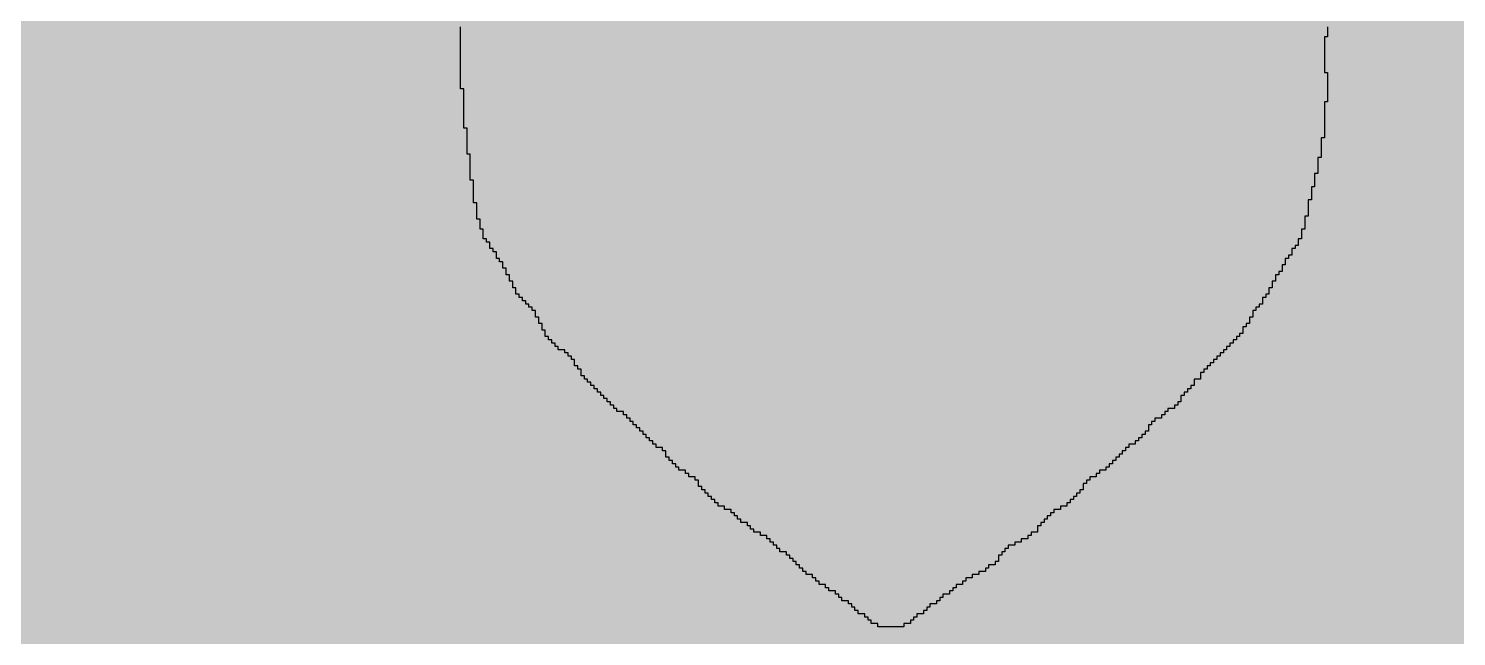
# Model space of a CAD drawing. Header units: millimetres. Extents: x 9.6 to 105, y 7.6 to 66.9.
# Drawn here: x 13.414 to 16.105, y 19.323 to 20.468 of the extents above; entities that cross this region are included whole.
import ezdxf

# ---------------------------------------------------------------- set-up
doc = ezdxf.new("R2010")
doc.units = ezdxf.units.MM
for name, color, linetype in [('BottomLayer', 5, 'Continuous'), ('BottomOverlay', 54, 'Continuous'), ('TopLayer', 1, 'Continuous')]:
    doc.layers.add(name, color=color, linetype=linetype)

msp = doc.modelspace()

# ---------------------------------------------------------------- hatches: boundary and pattern name
at = {"layer": 'BottomLayer'}
msp.add_hatch(color=5, dxfattribs=at).paths.add_polyline_path([(10.2868, 10.414), (18.669, 10.414), (18.669, 61.9242), (10.2868, 61.9242)])
at = {"layer": 'TopLayer'}
msp.add_hatch(color=1, dxfattribs=at).paths.add_polyline_path([(9.779, 11.049), (19.939, 11.049), (19.939, 35.814), (9.779, 35.814)])

# ---------------------------------------------------------------- linework, layer by layer
at = {"layer": 'BottomOverlay'}
for p, q in [((14.2284, 20.465), (14.2284, 20.4712)), ((14.2284, 20.4589), (14.2284, 20.465)), ((14.2284, 20.4527), (14.2284, 20.4589)), ((14.2284, 20.4466), (14.2284, 20.4527)), ((15.8627, 20.4527), (15.8566, 20.4527)), ((15.8566, 20.4527), (15.8566, 20.4466)), ((15.8627, 20.4712), (15.8627, 20.465)), ((15.8627, 20.465), (15.8627, 20.4589)), ((15.8627, 20.4589), (15.8627, 20.4527)), ((14.2284, 20.4404), (14.2284, 20.4466)), ((14.2284, 20.4343), (14.2284, 20.4404)), ((14.2284, 20.4282), (14.2284, 20.4343)), ((14.2284, 20.422), (14.2284, 20.4282)), ((15.8566, 20.4466), (15.8566, 20.4404)), ((15.8566, 20.4404), (15.8566, 20.4343)), ((15.8566, 20.4343), (15.8566, 20.4282)), ((15.8566, 20.4282), (15.8566, 20.422)), ((14.2284, 20.4159), (14.2284, 20.422)), ((14.2284, 20.4097), (14.2284, 20.4159)), ((14.2284, 20.4036), (14.2284, 20.4097)), ((14.2284, 20.3974), (14.2284, 20.4036)), ((15.8566, 20.422), (15.8566, 20.4159)), ((15.8566, 20.4159), (15.8566, 20.4097)), ((15.8566, 20.4097), (15.8566, 20.4036)), ((15.8566, 20.4036), (15.8566, 20.3974)), ((14.2284, 20.3913), (14.2284, 20.3974)), ((14.2284, 20.3852), (14.2284, 20.3913)), ((14.2284, 20.379), (14.2284, 20.3852)), ((14.2284, 20.3729), (14.2284, 20.379)), ((14.2284, 20.3667), (14.2284, 20.3729)), ((15.8566, 20.3974), (15.8566, 20.3913)), ((15.8566, 20.3913), (15.8566, 20.3852)), ((15.8566, 20.3852), (15.8627, 20.3852)), ((15.8627, 20.3852), (15.8627, 20.379)), ((15.8627, 20.379), (15.8627, 20.3729)), ((15.8627, 20.3729), (15.8627, 20.3667)), ((14.2284, 20.3606), (14.2284, 20.3667)), ((14.2284, 20.3544), (14.2284, 20.3606)), ((14.2345, 20.3544), (14.2284, 20.3544)), ((14.2345, 20.3483), (14.2345, 20.3544)), ((14.2345, 20.3421), (14.2345, 20.3483)), ((15.8627, 20.3667), (15.8627, 20.3606)), ((15.8627, 20.3606), (15.8627, 20.3544)), ((15.8627, 20.3544), (15.8627, 20.3483)), ((15.8627, 20.3483), (15.8627, 20.3421)), ((14.2345, 20.336), (14.2345, 20.3421)), ((14.2345, 20.3299), (14.2345, 20.336)), ((14.2345, 20.3237), (14.2345, 20.3299)), ((14.2345, 20.3176), (14.2345, 20.3237)), ((15.8627, 20.3299), (15.8566, 20.3299)), ((15.8566, 20.3299), (15.8566, 20.3237)), ((15.8566, 20.3237), (15.8566, 20.3176)), ((15.8627, 20.3421), (15.8627, 20.336)), ((15.8627, 20.336), (15.8627, 20.3299)), ((14.2345, 20.3114), (14.2345, 20.3176)), ((14.2345, 20.3053), (14.2345, 20.3114)), ((14.2345, 20.2991), (14.2345, 20.3053)), ((14.2345, 20.293), (14.2345, 20.2991)), ((14.2345, 20.2868), (14.2345, 20.293)), ((15.8566, 20.3176), (15.8566, 20.3114)), ((15.8566, 20.3114), (15.8566, 20.3053)), ((15.8566, 20.3053), (15.8566, 20.2991)), ((15.8566, 20.2991), (15.8566, 20.293)), ((15.8566, 20.293), (15.8566, 20.2868)), ((14.2345, 20.2807), (14.2345, 20.2868)), ((14.2407, 20.2807), (14.2345, 20.2807)), ((14.2407, 20.2746), (14.2407, 20.2807)), ((14.2407, 20.2684), (14.2407, 20.2746)), ((14.2407, 20.2623), (14.2407, 20.2684)), ((15.8566, 20.2868), (15.8566, 20.2807)), ((15.8566, 20.2807), (15.8566, 20.2746)), ((15.8566, 20.2746), (15.8566, 20.2684)), ((15.8566, 20.2684), (15.8566, 20.2623)), ((14.2407, 20.2561), (14.2407, 20.2623)), ((14.2407, 20.25), (14.2407, 20.2561)), ((14.2407, 20.2438), (14.2407, 20.25)), ((14.2407, 20.2377), (14.2407, 20.2438)), ((14.2407, 20.2316), (14.2407, 20.2377)), ((15.8566, 20.2623), (15.8504, 20.2623)), ((15.8504, 20.2623), (15.8504, 20.2561)), ((15.8504, 20.2561), (15.8504, 20.25)), ((15.8504, 20.25), (15.8504, 20.2438)), ((15.8504, 20.2438), (15.8504, 20.2377)), ((15.8504, 20.2377), (15.8504, 20.2316)), ((14.2468, 20.2316), (14.2407, 20.2316)), ((14.2468, 20.2254), (14.2468, 20.2316)), ((14.2468, 20.2193), (14.2468, 20.2254)), ((14.2468, 20.2131), (14.2468, 20.2193)), ((14.2468, 20.207), (14.2468, 20.2131)), ((15.8504, 20.2254), (15.8443, 20.2254)), ((15.8443, 20.2254), (15.8443, 20.2193)), ((15.8443, 20.2193), (15.8443, 20.2131)), ((15.8443, 20.2131), (15.8443, 20.207)), ((15.8504, 20.2316), (15.8504, 20.2254)), ((14.2468, 20.2008), (14.2468, 20.207)), ((14.2468, 20.1947), (14.2468, 20.2008)), ((14.2468, 20.1885), (14.2468, 20.1947)), ((14.2468, 20.1824), (14.2468, 20.1885)), ((15.8443, 20.1947), (15.8381, 20.1947)), ((15.8381, 20.1947), (15.8381, 20.1885)), ((15.8381, 20.1885), (15.8381, 20.1824)), ((15.8443, 20.207), (15.8443, 20.2008)), ((15.8443, 20.2008), (15.8443, 20.1947)), ((14.253, 20.1824), (14.2468, 20.1824)), ((14.253, 20.1763), (14.253, 20.1824)), ((14.253, 20.1701), (14.253, 20.1763)), ((14.253, 20.164), (14.253, 20.1701)), ((14.253, 20.1578), (14.253, 20.164)), ((14.253, 20.1517), (14.253, 20.1578)), ((15.8381, 20.1701), (15.832, 20.1701)), ((15.832, 20.1701), (15.832, 20.164)), ((15.832, 20.164), (15.832, 20.1578)), ((15.832, 20.1578), (15.832, 20.1517)), ((15.8381, 20.1824), (15.8381, 20.1763)), ((15.8381, 20.1763), (15.8381, 20.1701)), ((14.253, 20.1455), (14.253, 20.1517)), ((14.253, 20.1394), (14.253, 20.1455)), ((14.2591, 20.1394), (14.253, 20.1394)), ((14.2591, 20.1332), (14.2591, 20.1394)), ((14.2591, 20.1271), (14.2591, 20.1332)), ((15.832, 20.1455), (15.8258, 20.1455)), ((15.8258, 20.1455), (15.8258, 20.1394)), ((15.8258, 20.1394), (15.8258, 20.1332)), ((15.8258, 20.1332), (15.8258, 20.1271)), ((15.832, 20.1517), (15.832, 20.1455)), ((14.2591, 20.121), (14.2591, 20.1271)), ((14.2591, 20.1148), (14.2591, 20.121)), ((14.2591, 20.1087), (14.2591, 20.1148)), ((14.2653, 20.1087), (14.2591, 20.1087)), ((14.2653, 20.1025), (14.2653, 20.1087)), ((15.8258, 20.1148), (15.8197, 20.1148)), ((15.8197, 20.1148), (15.8197, 20.1087)), ((15.8197, 20.1087), (15.8197, 20.1025)), ((15.8258, 20.1271), (15.8258, 20.121)), ((15.8258, 20.121), (15.8258, 20.1148)), ((14.2653, 20.0964), (14.2653, 20.1025)), ((14.2653, 20.0902), (14.2653, 20.0964)), ((14.2714, 20.0902), (14.2653, 20.0902)), ((14.2714, 20.0841), (14.2714, 20.0902)), ((14.2714, 20.078), (14.2714, 20.0841)), ((14.2714, 20.0718), (14.2714, 20.078)), ((15.8197, 20.0902), (15.8136, 20.0902)), ((15.8136, 20.0902), (15.8136, 20.0841)), ((15.8136, 20.0841), (15.8136, 20.078)), ((15.8136, 20.078), (15.8136, 20.0718)), ((15.8197, 20.1025), (15.8197, 20.0964)), ((15.8197, 20.0964), (15.8197, 20.0902)), ((14.2775, 20.0718), (14.2714, 20.0718)), ((14.2775, 20.0657), (14.2775, 20.0718)), ((14.2837, 20.0657), (14.2775, 20.0657)), ((14.2837, 20.0595), (14.2837, 20.0657)), ((14.2837, 20.0534), (14.2837, 20.0595)), ((14.2898, 20.0534), (14.2837, 20.0534)), ((14.2898, 20.0472), (14.2898, 20.0534)), ((15.8013, 20.0534), (15.7951, 20.0534)), ((15.7951, 20.0534), (15.7951, 20.0472)), ((15.8074, 20.0595), (15.8013, 20.0595)), ((15.8013, 20.0595), (15.8013, 20.0534)), ((15.8136, 20.0718), (15.8074, 20.0718)), ((15.8074, 20.0718), (15.8074, 20.0657)), ((15.8074, 20.0657), (15.8074, 20.0595)), ((14.296, 20.0472), (14.2898, 20.0472)), ((14.296, 20.0411), (14.296, 20.0472)), ((14.296, 20.0349), (14.296, 20.0411)), ((14.3021, 20.0349), (14.296, 20.0349)), ((14.3021, 20.0288), (14.3021, 20.0349)), ((14.3083, 20.0288), (14.3021, 20.0288)), ((14.3083, 20.0227), (14.3083, 20.0288)), ((14.3083, 20.0165), (14.3083, 20.0227)), ((15.7828, 20.0227), (15.7767, 20.0227)), ((15.7767, 20.0227), (15.7767, 20.0165)), ((15.789, 20.0349), (15.7828, 20.0349)), ((15.7828, 20.0349), (15.7828, 20.0288)), ((15.7828, 20.0288), (15.7828, 20.0227)), ((15.7951, 20.0411), (15.789, 20.0411)), ((15.789, 20.0411), (15.789, 20.0349)), ((15.7951, 20.0472), (15.7951, 20.0411)), ((14.3144, 20.0165), (14.3083, 20.0165)), ((14.3144, 20.0104), (14.3144, 20.0165)), ((14.3144, 20.0042), (14.3144, 20.0104)), ((14.3205, 20.0042), (14.3144, 20.0042)), ((14.3205, 19.9981), (14.3205, 20.0042)), ((14.3205, 19.9919), (14.3205, 19.9981)), ((15.7706, 20.0042), (15.7644, 20.0042)), ((15.7644, 20.0042), (15.7644, 19.9981)), ((15.7644, 19.9981), (15.7644, 19.9919)), ((15.7767, 20.0104), (15.7706, 20.0104)), ((15.7706, 20.0104), (15.7706, 20.0042)), ((15.7767, 20.0165), (15.7767, 20.0104)), ((14.3267, 19.9919), (14.3205, 19.9919)), ((14.3267, 19.9858), (14.3267, 19.9919)), ((14.3267, 19.9796), (14.3267, 19.9858)), ((14.3328, 19.9796), (14.3267, 19.9796)), ((14.3328, 19.9735), (14.3328, 19.9796)), ((14.3328, 19.9674), (14.3328, 19.9735)), ((15.7583, 19.9796), (15.7521, 19.9796)), ((15.7521, 19.9796), (15.7521, 19.9735)), ((15.7521, 19.9735), (15.7521, 19.9674)), ((15.7644, 19.9919), (15.7583, 19.9919)), ((15.7583, 19.9919), (15.7583, 19.9858)), ((15.7583, 19.9858), (15.7583, 19.9796)), ((14.339, 19.9674), (14.3328, 19.9674)), ((14.339, 19.9612), (14.339, 19.9674)), ((14.3451, 19.9612), (14.339, 19.9612)), ((14.3451, 19.9551), (14.3451, 19.9612)), ((14.3513, 19.9551), (14.3451, 19.9551)), ((14.3513, 19.9489), (14.3513, 19.9551)), ((14.3574, 19.9489), (14.3513, 19.9489)), ((14.3574, 19.9428), (14.3574, 19.9489)), ((14.3636, 19.9428), (14.3574, 19.9428)), ((14.3636, 19.9366), (14.3636, 19.9428)), ((15.7337, 19.9428), (15.7275, 19.9428)), ((15.7275, 19.9428), (15.7275, 19.9366)), ((15.7398, 19.9489), (15.7337, 19.9489)), ((15.7337, 19.9489), (15.7337, 19.9428)), ((15.746, 19.9612), (15.7398, 19.9612)), ((15.7398, 19.9612), (15.7398, 19.9551)), ((15.7398, 19.9551), (15.7398, 19.9489)), ((15.7521, 19.9674), (15.746, 19.9674)), ((15.746, 19.9674), (15.746, 19.9612)), ((14.3697, 19.9366), (14.3636, 19.9366)), ((14.3697, 19.9305), (14.3697, 19.9366)), ((14.3697, 19.9243), (14.3697, 19.9305)), ((14.3758, 19.9243), (14.3697, 19.9243)), ((14.3758, 19.9182), (14.3758, 19.9243)), ((14.3758, 19.9121), (14.3758, 19.9182)), ((15.7214, 19.9243), (15.7153, 19.9243)), ((15.7153, 19.9243), (15.7153, 19.9182)), ((15.7153, 19.9182), (15.7153, 19.9121)), ((15.7275, 19.9366), (15.7214, 19.9366)), ((15.7214, 19.9366), (15.7214, 19.9305)), ((15.7214, 19.9305), (15.7214, 19.9243)), ((14.382, 19.9121), (14.3758, 19.9121)), ((14.382, 19.9059), (14.382, 19.9121)), ((14.382, 19.8998), (14.382, 19.9059)), ((14.3881, 19.8998), (14.382, 19.8998)), ((14.3881, 19.8936), (14.3881, 19.8998)), ((14.3881, 19.8875), (14.3881, 19.8936)), ((14.3943, 19.8875), (14.3881, 19.8875)), ((14.3943, 19.8813), (14.3943, 19.8875)), ((15.6968, 19.8875), (15.6907, 19.8875)), ((15.6907, 19.8875), (15.6907, 19.8813)), ((15.703, 19.8936), (15.6968, 19.8936)), ((15.6968, 19.8936), (15.6968, 19.8875)), ((15.7091, 19.9059), (15.703, 19.9059)), ((15.703, 19.9059), (15.703, 19.8998)), ((15.703, 19.8998), (15.703, 19.8936)), ((15.7153, 19.9121), (15.7091, 19.9121)), ((15.7091, 19.9121), (15.7091, 19.9059)), ((14.4004, 19.8813), (14.3943, 19.8813)), ((14.4004, 19.8752), (14.4004, 19.8813)), ((14.4066, 19.8752), (14.4004, 19.8752)), ((14.4066, 19.8691), (14.4066, 19.8752)), ((14.4127, 19.8691), (14.4066, 19.8691)), ((14.4127, 19.8629), (14.4127, 19.8691)), ((14.425, 19.8629), (14.4127, 19.8629)), ((14.425, 19.8568), (14.425, 19.8629)), ((15.6722, 19.8629), (15.6661, 19.8629)), ((15.6661, 19.8629), (15.6661, 19.8568)), ((15.6784, 19.8691), (15.6722, 19.8691)), ((15.6722, 19.8691), (15.6722, 19.8629)), ((15.6845, 19.8752), (15.6784, 19.8752)), ((15.6784, 19.8752), (15.6784, 19.8691)), ((15.6907, 19.8813), (15.6845, 19.8813)), ((15.6845, 19.8813), (15.6845, 19.8752)), ((14.4311, 19.8568), (14.425, 19.8568)), ((14.4311, 19.8506), (14.4311, 19.8568)), ((14.4373, 19.8506), (14.4311, 19.8506)), ((14.4373, 19.8445), (14.4373, 19.8506)), ((14.4434, 19.8445), (14.4373, 19.8445)), ((14.4434, 19.8383), (14.4434, 19.8445)), ((14.4434, 19.8322), (14.4434, 19.8383)), ((15.6477, 19.8383), (15.6415, 19.8383)), ((15.6415, 19.8383), (15.6415, 19.8322)), ((15.6538, 19.8445), (15.6477, 19.8445)), ((15.6477, 19.8445), (15.6477, 19.8383)), ((15.66, 19.8506), (15.6538, 19.8506)), ((15.6538, 19.8506), (15.6538, 19.8445)), ((15.6661, 19.8568), (15.66, 19.8568)), ((15.66, 19.8568), (15.66, 19.8506)), ((14.4496, 19.8322), (14.4434, 19.8322)), ((14.4496, 19.826), (14.4496, 19.8322)), ((14.4557, 19.826), (14.4496, 19.826)), ((14.4557, 19.8199), (14.4557, 19.826)), ((14.4557, 19.8138), (14.4557, 19.8199)), ((14.4619, 19.8138), (14.4557, 19.8138)), ((14.4619, 19.8076), (14.4619, 19.8138)), ((14.468, 19.8076), (14.4619, 19.8076)), ((14.468, 19.8015), (14.468, 19.8076)), ((15.6231, 19.8076), (15.6108, 19.8076)), ((15.6108, 19.8076), (15.6108, 19.8015)), ((15.6292, 19.8199), (15.6231, 19.8199)), ((15.6231, 19.8199), (15.6231, 19.8138)), ((15.6231, 19.8138), (15.6231, 19.8076)), ((15.6354, 19.826), (15.6292, 19.826)), ((15.6292, 19.826), (15.6292, 19.8199)), ((15.6415, 19.8322), (15.6354, 19.8322)), ((15.6354, 19.8322), (15.6354, 19.826)), ((14.4741, 19.8015), (14.468, 19.8015)), ((14.4741, 19.7953), (14.4741, 19.8015)), ((14.4803, 19.7953), (14.4741, 19.7953)), ((14.4803, 19.7892), (14.4803, 19.7953)), ((14.4864, 19.7892), (14.4803, 19.7892)), ((14.4864, 19.783), (14.4864, 19.7892)), ((14.4926, 19.783), (14.4864, 19.783)), ((14.4926, 19.7769), (14.4926, 19.783)), ((15.5985, 19.783), (15.5924, 19.783)), ((15.5924, 19.783), (15.5924, 19.7769)), ((15.6047, 19.7892), (15.5985, 19.7892)), ((15.5985, 19.7892), (15.5985, 19.783)), ((15.6108, 19.7953), (15.6047, 19.7953)), ((15.6047, 19.7953), (15.6047, 19.7892)), ((15.6108, 19.8015), (15.6108, 19.7953)), ((14.4987, 19.7769), (14.4926, 19.7769)), ((14.4987, 19.7707), (14.4987, 19.7769)), ((14.5049, 19.7707), (14.4987, 19.7707)), ((14.5049, 19.7646), (14.5049, 19.7707)), ((14.511, 19.7646), (14.5049, 19.7646)), ((14.511, 19.7585), (14.511, 19.7646)), ((14.5172, 19.7585), (14.511, 19.7585)), ((14.5172, 19.7523), (14.5172, 19.7585)), ((15.5801, 19.7585), (15.5739, 19.7585)), ((15.5739, 19.7585), (15.5739, 19.7523)), ((15.5862, 19.7646), (15.5801, 19.7646)), ((15.5801, 19.7646), (15.5801, 19.7585)), ((15.5924, 19.7769), (15.5862, 19.7769)), ((15.5862, 19.7769), (15.5862, 19.7707)), ((15.5862, 19.7707), (15.5862, 19.7646)), ((14.5233, 19.7523), (14.5172, 19.7523)), ((14.5233, 19.7462), (14.5233, 19.7523)), ((14.5356, 19.7462), (14.5233, 19.7462)), ((14.5356, 19.74), (14.5356, 19.7462)), ((14.5417, 19.74), (14.5356, 19.74)), ((14.5417, 19.7339), (14.5417, 19.74)), ((14.5479, 19.7339), (14.5417, 19.7339)), ((14.5479, 19.7277), (14.5479, 19.7339)), ((14.554, 19.7277), (14.5479, 19.7277)), ((14.554, 19.7216), (14.554, 19.7277)), ((15.5371, 19.7277), (15.5309, 19.7277)), ((15.5309, 19.7277), (15.5309, 19.7216)), ((15.5494, 19.7339), (15.5371, 19.7339)), ((15.5371, 19.7339), (15.5371, 19.7277)), ((15.5555, 19.74), (15.5494, 19.74)), ((15.5494, 19.74), (15.5494, 19.7339)), ((15.5617, 19.7462), (15.5555, 19.7462)), ((15.5555, 19.7462), (15.5555, 19.74)), ((15.5739, 19.7523), (15.5617, 19.7523)), ((15.5617, 19.7523), (15.5617, 19.7462)), ((14.5602, 19.7216), (14.554, 19.7216)), ((14.5602, 19.7154), (14.5602, 19.7216)), ((14.5663, 19.7154), (14.5602, 19.7154)), ((14.5663, 19.7093), (14.5663, 19.7154)), ((14.5725, 19.7093), (14.5663, 19.7093)), ((14.5725, 19.7032), (14.5725, 19.7093)), ((14.5786, 19.7032), (14.5725, 19.7032)), ((14.5786, 19.697), (14.5786, 19.7032)), ((15.5186, 19.7032), (15.5125, 19.7032)), ((15.5125, 19.7032), (15.5125, 19.697)), ((15.5248, 19.7093), (15.5186, 19.7093)), ((15.5186, 19.7093), (15.5186, 19.7032)), ((15.5309, 19.7216), (15.5248, 19.7216)), ((15.5248, 19.7216), (15.5248, 19.7154)), ((15.5248, 19.7154), (15.5248, 19.7093)), ((14.5847, 19.697), (14.5786, 19.697)), ((14.5847, 19.6909), (14.5847, 19.697)), ((14.5909, 19.6909), (14.5847, 19.6909)), ((14.5909, 19.6847), (14.5909, 19.6909)), ((14.597, 19.6847), (14.5909, 19.6847)), ((14.597, 19.6786), (14.597, 19.6847)), ((14.6093, 19.6786), (14.597, 19.6786)), ((14.6093, 19.6724), (14.6093, 19.6786)), ((14.6155, 19.6724), (14.6093, 19.6724)), ((14.6155, 19.6663), (14.6155, 19.6724)), ((15.4818, 19.6724), (15.4756, 19.6724)), ((15.4756, 19.6724), (15.4756, 19.6663)), ((15.4879, 19.6786), (15.4818, 19.6786)), ((15.4818, 19.6786), (15.4818, 19.6724)), ((15.5002, 19.6847), (15.4879, 19.6847)), ((15.4879, 19.6847), (15.4879, 19.6786)), ((15.5064, 19.6909), (15.5002, 19.6909)), ((15.5002, 19.6909), (15.5002, 19.6847)), ((15.5125, 19.697), (15.5064, 19.697)), ((15.5064, 19.697), (15.5064, 19.6909)), ((14.6155, 19.6602), (14.6155, 19.6663)), ((14.6216, 19.6602), (14.6155, 19.6602)), ((14.6216, 19.654), (14.6216, 19.6602)), ((14.6278, 19.654), (14.6216, 19.654)), ((14.6278, 19.6479), (14.6278, 19.654)), ((14.6339, 19.6479), (14.6278, 19.6479)), ((14.6339, 19.6417), (14.6339, 19.6479)), ((15.4572, 19.6479), (15.4511, 19.6479)), ((15.4511, 19.6479), (15.4511, 19.6417)), ((15.4633, 19.654), (15.4572, 19.654)), ((15.4572, 19.654), (15.4572, 19.6479)), ((15.4695, 19.6602), (15.4633, 19.6602)), ((15.4633, 19.6602), (15.4633, 19.654)), ((15.4756, 19.6663), (15.4695, 19.6663)), ((15.4695, 19.6663), (15.4695, 19.6602)), ((14.64, 19.6417), (14.6339, 19.6417)), ((14.64, 19.6356), (14.64, 19.6417)), ((14.6523, 19.6356), (14.64, 19.6356)), ((14.6523, 19.6294), (14.6523, 19.6356)), ((14.6585, 19.6294), (14.6523, 19.6294)), ((14.6585, 19.6233), (14.6585, 19.6294)), ((14.6708, 19.6233), (14.6585, 19.6233)), ((14.6708, 19.6171), (14.6708, 19.6233)), ((15.4265, 19.6233), (15.4142, 19.6233)), ((15.4142, 19.6233), (15.4142, 19.6171)), ((15.4326, 19.6294), (15.4265, 19.6294)), ((15.4265, 19.6294), (15.4265, 19.6233)), ((15.4449, 19.6356), (15.4326, 19.6356)), ((15.4326, 19.6356), (15.4326, 19.6294)), ((15.4511, 19.6417), (15.4449, 19.6417)), ((15.4449, 19.6417), (15.4449, 19.6356)), ((14.6769, 19.6171), (14.6708, 19.6171)), ((14.6769, 19.611), (14.6769, 19.6171)), ((14.6769, 19.6049), (14.6769, 19.611)), ((14.683, 19.6049), (14.6769, 19.6049)), ((14.683, 19.5987), (14.683, 19.6049)), ((14.6892, 19.5987), (14.683, 19.5987)), ((14.6892, 19.5926), (14.6892, 19.5987)), ((14.6953, 19.5926), (14.6892, 19.5926)), ((14.6953, 19.5864), (14.6953, 19.5926)), ((15.3958, 19.5926), (15.3896, 19.5926)), ((15.3896, 19.5926), (15.3896, 19.5864)), ((15.4019, 19.5987), (15.3958, 19.5987)), ((15.3958, 19.5987), (15.3958, 19.5926)), ((15.408, 19.611), (15.4019, 19.611)), ((15.4019, 19.611), (15.4019, 19.6049)), ((15.4019, 19.6049), (15.4019, 19.5987)), ((15.4142, 19.6171), (15.408, 19.6171)), ((15.408, 19.6171), (15.408, 19.611)), ((14.7015, 19.5864), (14.6953, 19.5864)), ((14.7015, 19.5803), (14.7015, 19.5864)), ((14.7076, 19.5803), (14.7015, 19.5803)), ((14.7076, 19.5741), (14.7076, 19.5803)), ((14.7138, 19.5741), (14.7076, 19.5741)), ((14.7138, 19.568), (14.7138, 19.5741)), ((14.7261, 19.568), (14.7138, 19.568)), ((14.7261, 19.5618), (14.7261, 19.568)), ((15.3712, 19.568), (15.3589, 19.568)), ((15.3589, 19.568), (15.3589, 19.5618)), ((15.3773, 19.5741), (15.3712, 19.5741)), ((15.3712, 19.5741), (15.3712, 19.568)), ((15.3835, 19.5803), (15.3773, 19.5803)), ((15.3773, 19.5803), (15.3773, 19.5741)), ((15.3896, 19.5864), (15.3835, 19.5864)), ((15.3835, 19.5864), (15.3835, 19.5803)), ((14.7383, 19.5618), (14.7261, 19.5618)), ((14.7383, 19.5557), (14.7383, 19.5618)), ((14.7445, 19.5557), (14.7383, 19.5557)), ((14.7445, 19.5496), (14.7445, 19.5557)), ((14.7506, 19.5496), (14.7445, 19.5496)), ((14.7506, 19.5434), (14.7506, 19.5496)), ((14.7568, 19.5434), (14.7506, 19.5434)), ((14.7568, 19.5373), (14.7568, 19.5434)), ((15.3343, 19.5434), (15.3282, 19.5434)), ((15.3282, 19.5434), (15.3282, 19.5373)), ((15.3405, 19.5496), (15.3343, 19.5496)), ((15.3343, 19.5496), (15.3343, 19.5434)), ((15.3466, 19.5557), (15.3405, 19.5557)), ((15.3405, 19.5557), (15.3405, 19.5496)), ((15.3589, 19.5618), (15.3466, 19.5618)), ((15.3466, 19.5618), (15.3466, 19.5557)), ((14.7691, 19.5373), (14.7568, 19.5373)), ((14.7691, 19.5311), (14.7691, 19.5373)), ((14.7752, 19.5311), (14.7691, 19.5311)), ((14.7752, 19.525), (14.7752, 19.5311)), ((14.7814, 19.525), (14.7752, 19.525)), ((14.7814, 19.5188), (14.7814, 19.525)), ((14.7936, 19.5188), (14.7814, 19.5188)), ((14.7936, 19.5127), (14.7936, 19.5188)), ((14.8059, 19.5127), (14.7936, 19.5127)), ((14.8059, 19.5066), (14.8059, 19.5127)), ((15.3036, 19.5127), (15.2975, 19.5127)), ((15.2975, 19.5127), (15.2975, 19.5066)), ((15.3159, 19.5188), (15.3036, 19.5188)), ((15.3036, 19.5188), (15.3036, 19.5127)), ((15.322, 19.5311), (15.3159, 19.5311)), ((15.3159, 19.5311), (15.3159, 19.525)), ((15.3159, 19.525), (15.3159, 19.5188)), ((15.3282, 19.5373), (15.322, 19.5373)), ((15.322, 19.5373), (15.322, 19.5311)), ((14.8121, 19.5066), (14.8059, 19.5066)), ((14.8121, 19.5004), (14.8121, 19.5066)), ((14.8182, 19.5004), (14.8121, 19.5004)), ((14.8182, 19.4943), (14.8182, 19.5004)), ((14.8244, 19.4943), (14.8182, 19.4943)), ((14.8244, 19.4881), (14.8244, 19.4943)), ((14.8305, 19.4881), (14.8244, 19.4881)), ((14.8305, 19.482), (14.8305, 19.4881)), ((15.2606, 19.4881), (15.2544, 19.4881)), ((15.2544, 19.4881), (15.2544, 19.482)), ((15.2729, 19.4943), (15.2606, 19.4943)), ((15.2606, 19.4943), (15.2606, 19.4881)), ((15.2852, 19.5004), (15.2729, 19.5004)), ((15.2729, 19.5004), (15.2729, 19.4943)), ((15.2975, 19.5066), (15.2852, 19.5066)), ((15.2852, 19.5066), (15.2852, 19.5004)), ((14.8428, 19.482), (14.8305, 19.482)), ((14.8428, 19.4758), (14.8428, 19.482)), ((14.8489, 19.4758), (14.8428, 19.4758)), ((14.8489, 19.4697), (14.8489, 19.4758)), ((14.8551, 19.4697), (14.8489, 19.4697)), ((14.8551, 19.4635), (14.8551, 19.4697)), ((14.8612, 19.4635), (14.8551, 19.4635)), ((14.8612, 19.4574), (14.8612, 19.4635)), ((14.8674, 19.4574), (14.8612, 19.4574)), ((14.8674, 19.4513), (14.8674, 19.4574)), ((15.236, 19.4574), (15.2237, 19.4574)), ((15.2237, 19.4574), (15.2237, 19.4513)), ((15.2422, 19.4635), (15.236, 19.4635)), ((15.236, 19.4635), (15.236, 19.4574)), ((15.2483, 19.4758), (15.2422, 19.4758)), ((15.2422, 19.4758), (15.2422, 19.4697)), ((15.2422, 19.4697), (15.2422, 19.4635)), ((15.2544, 19.482), (15.2483, 19.482)), ((15.2483, 19.482), (15.2483, 19.4758)), ((14.8735, 19.4513), (14.8674, 19.4513)), ((14.8735, 19.4451), (14.8735, 19.4513)), ((14.8797, 19.4451), (14.8735, 19.4451)), ((14.8797, 19.439), (14.8797, 19.4451)), ((14.8919, 19.439), (14.8797, 19.439)), ((14.8919, 19.4328), (14.8919, 19.439)), ((14.8981, 19.4328), (14.8919, 19.4328)), ((14.8981, 19.4267), (14.8981, 19.4328)), ((15.193, 19.4328), (15.1807, 19.4328)), ((15.1807, 19.4328), (15.1807, 19.4267)), ((15.2053, 19.439), (15.193, 19.439)), ((15.193, 19.439), (15.193, 19.4328)), ((15.2176, 19.4451), (15.2053, 19.4451)), ((15.2053, 19.4451), (15.2053, 19.439)), ((15.2237, 19.4513), (15.2176, 19.4513)), ((15.2176, 19.4513), (15.2176, 19.4451)), ((14.9042, 19.4267), (14.8981, 19.4267)), ((14.9042, 19.4205), (14.9042, 19.4267)), ((14.9165, 19.4205), (14.9042, 19.4205)), ((14.9165, 19.4144), (14.9165, 19.4205)), ((14.9227, 19.4144), (14.9165, 19.4144)), ((14.9227, 19.4082), (14.9227, 19.4144)), ((14.935, 19.4082), (14.9227, 19.4082)), ((14.935, 19.4021), (14.935, 19.4082)), ((15.1561, 19.4082), (15.15, 19.4082)), ((15.15, 19.4082), (15.15, 19.4021)), ((15.1623, 19.4144), (15.1561, 19.4144)), ((15.1561, 19.4144), (15.1561, 19.4082)), ((15.1746, 19.4205), (15.1623, 19.4205)), ((15.1623, 19.4205), (15.1623, 19.4144)), ((15.1807, 19.4267), (15.1746, 19.4267)), ((15.1746, 19.4267), (15.1746, 19.4205)), ((14.9411, 19.4021), (14.935, 19.4021)), ((14.9411, 19.396), (14.9411, 19.4021)), ((14.9472, 19.396), (14.9411, 19.396)), ((14.9472, 19.3898), (14.9472, 19.396)), ((14.9595, 19.3898), (14.9472, 19.3898)), ((14.9595, 19.3837), (14.9595, 19.3898)), ((14.9657, 19.3837), (14.9595, 19.3837)), ((14.9657, 19.3775), (14.9657, 19.3837)), ((14.9718, 19.3775), (14.9657, 19.3775)), ((14.9718, 19.3714), (14.9718, 19.3775)), ((15.1131, 19.3775), (15.107, 19.3775)), ((15.107, 19.3775), (15.107, 19.3714)), ((15.1254, 19.3837), (15.1131, 19.3837)), ((15.1131, 19.3837), (15.1131, 19.3775)), ((15.1316, 19.3898), (15.1254, 19.3898)), ((15.1254, 19.3898), (15.1254, 19.3837)), ((15.1377, 19.396), (15.1316, 19.396)), ((15.1316, 19.396), (15.1316, 19.3898)), ((15.15, 19.4021), (15.1377, 19.4021)), ((15.1377, 19.4021), (15.1377, 19.396)), ((14.978, 19.3714), (14.9718, 19.3714)), ((14.978, 19.3652), (14.978, 19.3714)), ((14.9903, 19.3652), (14.978, 19.3652)), ((14.9903, 19.3591), (14.9903, 19.3652)), ((14.9964, 19.3591), (14.9903, 19.3591)), ((14.9964, 19.3529), (14.9964, 19.3591)), ((15.0025, 19.3529), (14.9964, 19.3529)), ((15.0025, 19.3468), (15.0025, 19.3529)), ((15.0824, 19.3529), (15.0763, 19.3529)), ((15.0763, 19.3529), (15.0763, 19.3468)), ((15.0886, 19.3591), (15.0824, 19.3591)), ((15.0824, 19.3591), (15.0824, 19.3529)), ((15.1008, 19.3652), (15.0886, 19.3652)), ((15.0886, 19.3652), (15.0886, 19.3591)), ((15.107, 19.3714), (15.1008, 19.3714)), ((15.1008, 19.3714), (15.1008, 19.3652)), ((15.0148, 19.3468), (15.0025, 19.3468)), ((15.0148, 19.3407), (15.0148, 19.3468)), ((15.064, 19.3407), (15.0148, 19.3407)), ((15.0763, 19.3468), (15.064, 19.3468)), ((15.064, 19.3468), (15.064, 19.3407))]:
    msp.add_line(p, q, dxfattribs=at)

doc.saveas('drawing.dxf')
